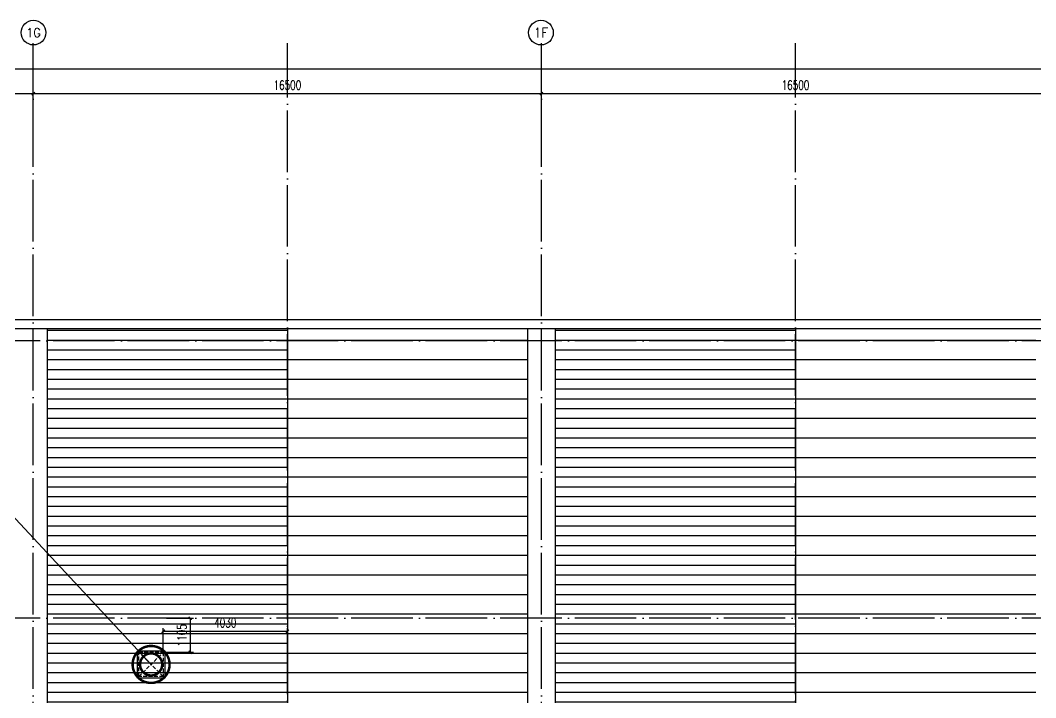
# Model space of a CAD drawing. Extents: x -555607 to 460190, y 498714 to 1664455.
# Drawn here: x 272623 to 305596, y 820241 to 842226 of the extents above; entities that cross this region are included whole.
import ezdxf
from ezdxf.enums import TextEntityAlignment as Align

# ---------------------------------------------------------------- set-up
doc = ezdxf.new("R2010")
doc.units = 0
doc.header["$LTSCALE"] = 1000
doc.header["$MEASUREMENT"] = 0
doc.linetypes.add('DASH', pattern=[0.35, 0.25, -0.1])
doc.linetypes.add('DOTE', pattern=[2.42, 2, -0.2, 0.02, -0.2])
doc.layers.get('Defpoints').update_dxf_attribs({"color": 210})
for name, color, linetype in [('A-AXIS-D', 1, 'Continuous'), ('A-AXIS-DOTE', 14, 'DOTE'), ('A-AXIS-DP', 126, 'Continuous'), ('A-HATCH-2', 251, 'Continuous'), ('A-LIN-V', 9, 'Continuous'), ('A-SFCE', 30, 'Continuous'), ('暖通', 7, 'Continuous')]:
    doc.layers.add(name, color=color, linetype=linetype)
doc.styles.add('_TCH_AXIS', font='COMPLEX', dxfattribs={"bigfont": 'GBCBIG'})
doc.styles.add('_TCH_DIM_T3', font='SIMPLEX', dxfattribs={"width": 0.705882, "bigfont": 'GBCBIG'})
doc.dimstyles.new('_TCH_ARCH&&100', dxfattribs={"dimtxt": 297.5, "dimasz": 100, "dimexe": 100, "dimexo": 100, "dimgap": 126.25, "dimtad": 1, "dimdec": 0, "dimzin": 0, "dimdsep": 46, "dimtxsty": '_TCH_DIM_T3', "dimblk": 'ARCHTICK', "dimcen": 0.09, "dimclrt": 7, "dimazin": 2, "dimtfac": 1, "dimtdec": 0, "dimtix": 1, "dimtmove": 2, "dimatfit": 3, "dimfxl": 100, "dimtolj": 1, "dimtzin": 0, "dimarcsym": 0})
pattern_1 = [(180, (0, 0), (-6e-14, -635), [])]
pattern_2 = [(180, (0, 0), (-3e-14, -317.5), [])]

# ---------------------------------------------------------------- blocks, each defined once
blk = doc.blocks.new('_ArchTick')
at = {"color": 0, "linetype": 'ByBlock', "const_width": 0.4}
blk.add_lwpolyline([(-0.5, -0.5), (0.5, 0.5)], dxfattribs=at)
blk = doc.blocks.new('*D399')
at = {"layer": 'A-AXIS-D', "color": 0, "lineweight": -2, "transparency": 16777216}
for p, q in [((256546, 839040), (256546, 839947)), ((256546, 839847), (273046, 839847)), ((273046, 839040), (273046, 839947))]:
    blk.add_line(p, q, dxfattribs=at)
at = {"layer": 'Defpoints', "color": 0, "transparency": 16777216}
for p in [(273046, 839847), (256546, 838940), (273046, 838940)]:
    blk.add_point(p, dxfattribs=at)
at = {"layer": 'A-AXIS-D', "color": 0, "lineweight": -2, "transparency": 16777216, "xscale": 100, "yscale": 100, "zscale": 100, "rotation": 180}
blk.add_blockref('_ArchTick', (256546, 839847), dxfattribs=at)
at = {"layer": 'A-AXIS-D', "color": 0, "lineweight": -2, "transparency": 16777216, "xscale": 100, "yscale": 100, "zscale": 100}
blk.add_blockref('_ArchTick', (273046, 839847), dxfattribs=at)
at = {"layer": 'A-AXIS-D', "color": 7, "transparency": 16777216, "insert": (264796, 840122), "char_height": 297.5, "attachment_point": 5, "style": '_TCH_DIM_T3'}
blk.add_mtext('\\A1;16500', dxfattribs=at)
blk = doc.blocks.new('*D400')
at = {"layer": 'A-AXIS-D', "color": 0, "lineweight": -2, "transparency": 16777216}
for p, q in [((273046, 839040), (273046, 839947)), ((273046, 839847), (289546, 839847)), ((289546, 839040), (289546, 839947))]:
    blk.add_line(p, q, dxfattribs=at)
at = {"layer": 'Defpoints', "color": 0, "transparency": 16777216}
for p in [(289546, 839847), (273046, 838940), (289546, 838940)]:
    blk.add_point(p, dxfattribs=at)
at = {"layer": 'A-AXIS-D', "color": 0, "lineweight": -2, "transparency": 16777216, "xscale": 100, "yscale": 100, "zscale": 100, "rotation": 180}
blk.add_blockref('_ArchTick', (273046, 839847), dxfattribs=at)
at = {"layer": 'A-AXIS-D', "color": 0, "lineweight": -2, "transparency": 16777216, "xscale": 100, "yscale": 100, "zscale": 100}
blk.add_blockref('_ArchTick', (289546, 839847), dxfattribs=at)
at = {"layer": 'A-AXIS-D', "color": 7, "transparency": 16777216, "insert": (281296, 840122), "char_height": 297.5, "attachment_point": 5, "style": '_TCH_DIM_T3'}
blk.add_mtext('\\A1;16500', dxfattribs=at)
blk = doc.blocks.new('*D480')
at = {"layer": 'A-AXIS-D', "color": 0, "lineweight": -2, "transparency": 16777216}
for p, q in [((289546, 839040), (289546, 839947)), ((289546, 839847), (306046, 839847)), ((306046, 839040), (306046, 839947))]:
    blk.add_line(p, q, dxfattribs=at)
at = {"layer": 'Defpoints', "color": 0, "transparency": 16777216}
for p in [(306046, 839847), (289546, 838940), (306046, 838940)]:
    blk.add_point(p, dxfattribs=at)
at = {"layer": 'A-AXIS-D', "color": 0, "lineweight": -2, "transparency": 16777216, "xscale": 100, "yscale": 100, "zscale": 100, "rotation": 180}
blk.add_blockref('_ArchTick', (289546, 839847), dxfattribs=at)
at = {"layer": 'A-AXIS-D', "color": 0, "lineweight": -2, "transparency": 16777216, "xscale": 100, "yscale": 100, "zscale": 100}
blk.add_blockref('_ArchTick', (306046, 839847), dxfattribs=at)
at = {"layer": 'A-AXIS-D', "color": 7, "transparency": 16777216, "insert": (297796, 840122), "char_height": 297.5, "attachment_point": 5, "style": '_TCH_DIM_T3'}
blk.add_mtext('\\A1;16500', dxfattribs=at)
blk = doc.blocks.new('*D376')
at = {"layer": 'A-AXIS-D', "color": 0, "lineweight": -2, "transparency": 16777216}
for p, q in [((245446, 839140), (245446, 840747)), ((245446, 840647), (371946, 840647)), ((371946, 839140), (371946, 840747))]:
    blk.add_line(p, q, dxfattribs=at)
at = {"layer": 'Defpoints', "color": 0, "transparency": 16777216}
for p in [(371946, 840647), (245446, 839040), (371946, 839040)]:
    blk.add_point(p, dxfattribs=at)
at = {"layer": 'A-AXIS-D', "color": 0, "lineweight": -2, "transparency": 16777216, "xscale": 100, "yscale": 100, "zscale": 100, "rotation": 180}
blk.add_blockref('_ArchTick', (245446, 840647), dxfattribs=at)
at = {"layer": 'A-AXIS-D', "color": 0, "lineweight": -2, "transparency": 16777216, "xscale": 100, "yscale": 100, "zscale": 100}
blk.add_blockref('_ArchTick', (371946, 840647), dxfattribs=at)
at = {"layer": 'A-AXIS-D', "color": 7, "transparency": 16777216, "insert": (308696, 840922), "char_height": 297.5, "attachment_point": 5, "style": '_TCH_DIM_T3'}
blk.add_mtext('\\A1;126500', dxfattribs=at)
blk = doc.blocks.new('fengji')
at = {"layer": '暖通', "color": 7, "linetype": 'DASH', "ltscale": 0.5}
for p, q in [((-395, 395), (395, -395)), ((395, 395), (-395, -395))]:
    blk.add_line(p, q, dxfattribs=at)
at = {"layer": '暖通', "color": 7, "const_width": 79.8}
for points in [[(0, -600, -1), (0, 600, -1)], [(0, -600, 1), (0, 600, 1)]]:
    blk.add_lwpolyline(points, format="xyb", dxfattribs=at)
at = {"layer": '暖通', "color": 7, "ltscale": 0.5}
blk.add_lwpolyline([(-445, 445), (445, 445), (445, -445), (-445, -445)], close=True, dxfattribs=at)
at = {"layer": '暖通', "color": 7, "linetype": 'DASH', "const_width": 79.8}
for points in [[(0, -358, -1), (0, 358, -1)], [(0, -358, 1), (0, 358, 1)]]:
    blk.add_lwpolyline(points, format="xyb", dxfattribs=at)
at = {"layer": '暖通', "color": 7, "linetype": 'DASH', "ltscale": 0.5}
blk.add_lwpolyline([(-395, 395), (395, 395), (395, -395), (-395, -395)], close=True, dxfattribs=at)
blk = doc.blocks.new('*D637')
at = {"layer": 'A-AXIS-DP', "color": 0, "lineweight": -2, "transparency": 16777216}
for p, q in [((277266, 821815), (277266, 822498)), ((277266, 822398), (281296, 822398)), ((281296, 821815), (281296, 822498))]:
    blk.add_line(p, q, dxfattribs=at)
at = {"layer": 'Defpoints', "color": 0, "transparency": 16777216}
for p in [(281296, 822398), (277266, 821715), (281296, 821715)]:
    blk.add_point(p, dxfattribs=at)
at = {"layer": 'A-AXIS-DP', "color": 0, "lineweight": -2, "transparency": 16777216, "xscale": 100, "yscale": 100, "zscale": 100, "rotation": 180}
blk.add_blockref('_ArchTick', (277266, 822398), dxfattribs=at)
at = {"layer": 'A-AXIS-DP', "color": 0, "lineweight": -2, "transparency": 16777216, "xscale": 100, "yscale": 100, "zscale": 100}
blk.add_blockref('_ArchTick', (281296, 822398), dxfattribs=at)
at = {"layer": 'A-AXIS-DP', "color": 7, "transparency": 16777216, "insert": (279281, 822673), "char_height": 297.5, "attachment_point": 5, "style": '_TCH_DIM_T3'}
blk.add_mtext('\\A1;4030', dxfattribs=at)
blk = doc.blocks.new('*D638')
at = {"layer": 'A-AXIS-DP', "color": 0, "lineweight": -2, "transparency": 16777216}
for p, q in [((277366, 822820), (278245, 822820)), ((278145, 821715), (278145, 822820)), ((277366, 821715), (278245, 821715))]:
    blk.add_line(p, q, dxfattribs=at)
at = {"layer": 'Defpoints', "color": 0, "transparency": 16777216}
for p in [(277266, 822820), (278145, 822820), (277266, 821715)]:
    blk.add_point(p, dxfattribs=at)
at = {"layer": 'A-AXIS-DP', "color": 0, "lineweight": -2, "transparency": 16777216, "xscale": 100, "yscale": 100, "zscale": 100}
for p, rotation in [((278145, 822820), 90), ((278145, 821715), 270)]:
    blk.add_blockref('_ArchTick', p, dxfattribs=dict(at, rotation=rotation))
at = {"layer": 'A-AXIS-DP', "color": 7, "transparency": 16777216, "insert": (277870, 822267), "char_height": 297.5, "attachment_point": 5, "rotation": 90, "style": '_TCH_DIM_T3'}
blk.add_mtext('\\A1;1105', dxfattribs=at)
blk = doc.blocks.new('2312321321')
at = {"layer": '暖通', "rotation": 180}
blk.add_blockref('fengji', (276870.8, 821320), dxfattribs=at)
at = {"layer": 'A-AXIS-DP'}
for p2, distance, picture, middle in [((281295.8, 821715), 682.9, '*D637', (279280.8, 822672.9)), ((277265.8, 822820), -879.2, '*D638', (277870, 822267.5))]:
    dim = blk.add_aligned_dim(p1=(277265.8, 821715), p2=p2, distance=distance, dimstyle='_TCH_ARCH&&100', dxfattribs=at)
    dim.commit()
    dim.dimension.update_dxf_attribs({"geometry": picture, "text_midpoint": middle})

msp = doc.modelspace()

# ---------------------------------------------------------------- hatches: boundary and pattern name
at = {"layer": 'A-HATCH-2'}
h = msp.add_hatch(dxfattribs=at)
h.set_pattern_fill('ANSI31', color=250, scale=200, angle=135)
h.set_pattern_definition(pattern_2)
h.paths.add_polyline_path([(273495.8, 832220), (281295.8, 832220), (281295.8, 830430), (281241, 746374.3), (281295.8, 741420), (273495.8, 741420)])
h = msp.add_hatch(dxfattribs=at)
h.set_pattern_fill('ANSI31', color=250, scale=400, angle=135)
h.set_pattern_definition(pattern_1)
h.paths.add_polyline_path([(289095.8, 832220), (281295.8, 832220), (281295.8, 830430), (281350.6, 746374.3), (281295.8, 741420), (289095.8, 741420)])
h = msp.add_hatch(dxfattribs=at)
h.set_pattern_fill('ANSI31', color=250, scale=200, angle=135)
h.set_pattern_definition(pattern_2)
h.paths.add_polyline_path([(289995.8, 832220), (297795.8, 832220), (297795.8, 830430), (297741, 746374.3), (297795.8, 741420), (289995.8, 741420)])
h = msp.add_hatch(dxfattribs=at)
h.set_pattern_fill('ANSI31', color=250, scale=400, angle=135)
h.set_pattern_definition(pattern_1)
h.paths.add_polyline_path([(305595.8, 832220), (297795.8, 832220), (297795.8, 830430), (297850.6, 746374.3), (297795.8, 741420), (305595.8, 741420)])

# ---------------------------------------------------------------- linework, layer by layer
at = {"layer": 'A-AXIS-D'}
for centre in [(273050.9, 841826.1), (289530.9, 841826.1)]:
    msp.add_circle(centre, 400, dxfattribs=at)
at = {"layer": 'A-AXIS-DOTE', "color": 250}
for p, q in [((273045.8, 735826.1), (273045.8, 841482.3)), ((281295.8, 735660), (281295.8, 841482.3)), ((289545.8, 735826.1), (289545.8, 841482.3)), ((297795.8, 735660), (297795.8, 841482.3)), ((355545.8, 831820), (237953.6, 831820)), ((355545.8, 822820), (237953.6, 822820))]:
    msp.add_line(p, q, dxfattribs=at)
at = {"layer": 'A-LIN-V', "color": 8}
for points in [[(273495.8, 832220), (273495.8, 741420)], [(289095.8, 832220), (289095.8, 741420)], [(289995.8, 832220), (289995.8, 741420)]]:
    msp.add_lwpolyline(points, dxfattribs=at)
at = {"layer": 'A-SFCE', "color": 8}
for p, q in [((269102, 832220), (355945.8, 832220)), ((281295.8, 832220), (281295.8, 741420)), ((297795.8, 832220), (297795.8, 741420))]:
    msp.add_line(p, q, dxfattribs=at)
msp.add_lwpolyline([(246045.9, 759320), (245445.8, 759320), (245445.8, 760283.3), (268883.9, 832520), (355945.8, 832520)], dxfattribs=at)
at = {"layer": '暖通', "color": 7}
msp.add_line((276870.8, 821320), (269019, 829741.1), dxfattribs=at)

# ---------------------------------------------------------------- block references
msp.add_blockref('2312321321', (0, 0), dxfattribs=at)

# ---------------------------------------------------------------- texts
at = {"layer": 'A-AXIS-D', "color": 7, "style": '_TCH_AXIS'}
for s, height, p, p2 in [('1G', 300.65, (272814.7, 841675.8), (273287.1, 841675.8)), ('1F', 314.07, (289299.1, 841669.1), (289762.7, 841669.1))]:
    msp.add_text(s, height=height, dxfattribs=at).set_placement(p, p2, align=Align.FIT)

# ---------------------------------------------------------------- dimensions: what is measured, and where the dimension line sits
at = {"layer": 'A-AXIS-D'}
for base, p1, p2, text, picture, middle in [((371945.8, 840646.7), (245445.8, 839040), (371945.8, 839040), '126500', '*D376', (308695.8, 840921.7)), ((273045.8, 839846.7), (256545.8, 838940), (273045.8, 838940), '16500', '*D399', (264795.8, 840121.7)), ((289545.8, 839846.7), (273045.8, 838940), (289545.8, 838940), '16500', '*D400', (281295.8, 840121.7)), ((306045.8, 839846.7), (289545.8, 838940), (306045.8, 838940), '16500', '*D480', (297795.8, 840121.7))]:
    dim = msp.add_linear_dim(base=base, p1=p1, p2=p2, angle=0, text=text, dimstyle='_TCH_ARCH&&100', dxfattribs=at)
    dim.commit()
    dim.dimension.update_dxf_attribs({"geometry": picture, "text_midpoint": middle, "dimtype": 129})

doc.saveas('drawing.dxf')
